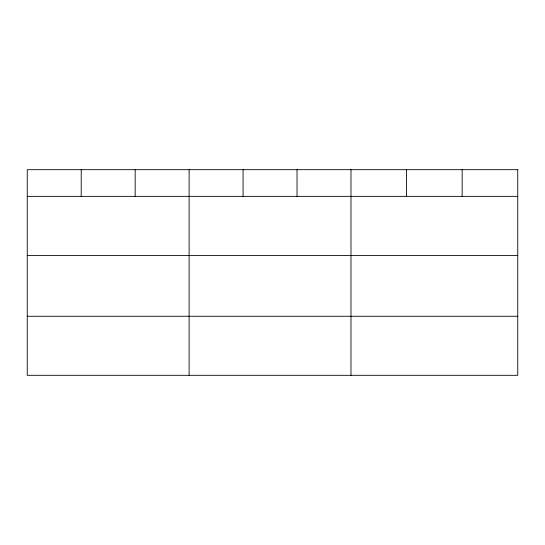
<?xml version="1.0" encoding="UTF-8"?>
<svg xmlns="http://www.w3.org/2000/svg" width="545" height="545" viewBox="0 0 545 545"><rect width="100%" height="100%" fill="white"/><g stroke="black" fill="none" stroke-linecap="round" stroke-linejoin="round"><path stroke-width="0.82" d="M27.25 196.364L517.75 196.364M27.25 255.421L517.75 255.421M27.25 316.264L517.75 316.264M462.16 169.686L462.16 196.364M406.57 169.686L406.57 196.364M350.98 169.686L350.98 375.314M297.025 169.686L297.025 196.364M243.07 169.686L243.07 196.364M189.115 169.686L189.115 375.314M135.16 169.686L135.16 196.364M81.205 169.686L81.205 196.364M517.75 169.686L27.25 169.686L27.25 375.314L517.75 375.314L517.75 169.686"/></g></svg>
